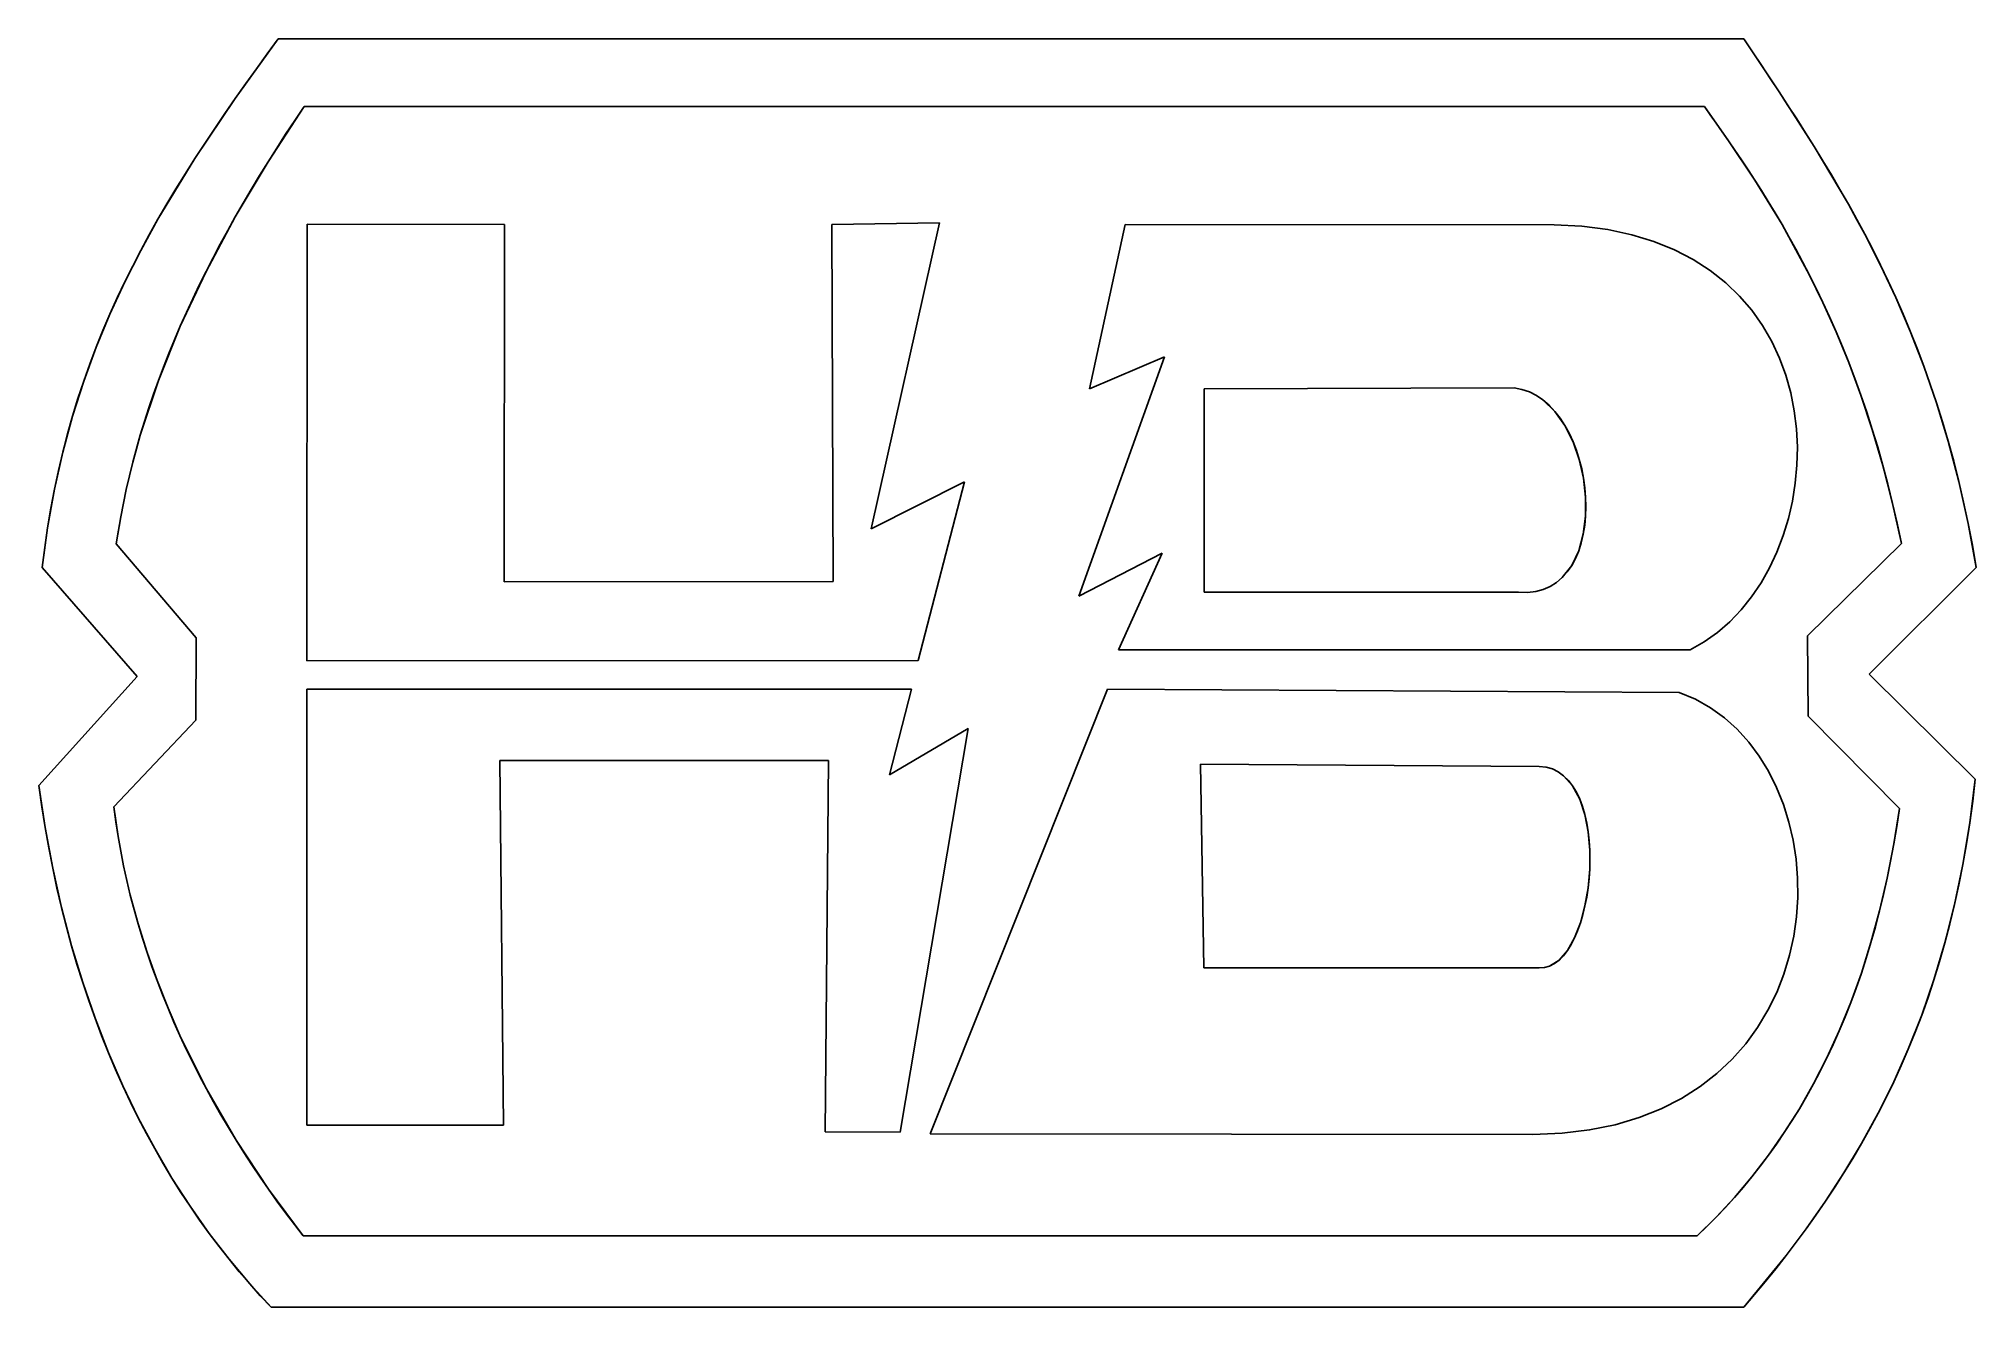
# Model space of a CAD drawing. Extents: x -40.1 to 42.3, y -27.4 to 26.6.
import ezdxf

# ---------------------------------------------------------------- set-up
doc = ezdxf.new("R2010")
doc.units = 0
doc.layers.add('Export', color=7, linetype='CONTINUOUS')
doc.layers.add('Tracing', color=7, linetype='CONTINUOUS')

msp = doc.modelspace()

# ---------------------------------------------------------------- linework, layer by layer
at = {"layer": 'Export', "color": 7}
for p, q in [((-31.775267, 24.057212), (-29.944943, 26.600839)), ((-29.944943, 26.600839), (32.377019, 26.600839)), ((-29.944943, 26.600839), (-29.944943, 26.600839)), ((32.377019, 26.600839), (33.885522, 24.342157)), ((-33.487818, 21.509186), (-31.775267, 24.057212)), ((33.885522, 24.342157), (35.379914, 22.011936)), ((-28.846255, 23.712746), (-30.377945, 21.364325)), ((30.704962, 23.712746), (-28.846255, 23.712746)), ((31.733477, 22.258442), (30.704962, 23.712746)), ((32.848256, 20.590942), (31.733477, 22.258442)), ((-35.059155, 18.920609), (-33.487818, 21.509186)), ((35.379914, 22.011936), (36.828378, 19.566887)), ((-30.377945, 21.364325), (-31.76965, 19.026268)), ((34.008836, 18.692865), (32.848256, 20.590942)), ((-31.76965, 19.026268), (-33.015131, 16.696722)), ((36.828378, 19.566887), (37.525445, 18.287775)), ((-35.784544, 17.599816), (-35.059155, 18.920609)), ((-28.728904, 0.134676), (-28.707117, 18.713918)), ((-28.707117, 18.713918), (-20.32309, 18.69659)), ((-20.32309, 18.69659), (-20.329525, 3.500569)), ((-6.401529, 18.69659), (-1.824057, 18.763928)), ((-6.35152, 3.513438), (-6.401529, 18.69659)), ((-1.824057, 18.763928), (-4.723042, 5.747961)), ((6.076597, 18.693536), (4.559653, 11.708536)), ((6.076597, 18.693522), (6.076597, 18.693536)), ((24.324028, 18.684717), (6.076597, 18.693522)), ((25.498298, 18.623027), (24.324028, 18.684717)), ((26.594587, 18.481629), (25.498298, 18.623027)), ((27.614281, 18.265249), (26.594587, 18.481629)), ((28.558769, 17.978609), (27.614281, 18.265249)), ((35.174755, 16.54683), (34.008836, 18.692865)), ((37.525445, 18.287775), (38.199098, 16.963722)), ((-36.46584, 16.255328), (-35.784544, 17.599816)), ((29.429436, 17.626434), (28.558769, 17.978609)), ((30.22767, 17.213445), (29.429436, 17.626434)), ((-33.015131, 16.696722), (-34.108146, 14.37383)), ((30.954857, 16.744368), (30.22767, 17.213445)), ((31.612383, 16.223925), (30.954857, 16.744368)), ((35.747072, 15.375396), (35.174755, 16.54683)), ((38.199098, 16.963722), (38.845362, 15.589319)), ((-37.100113, 14.882626), (-36.46584, 16.255328)), ((32.201637, 15.65684), (31.612383, 16.223925)), ((32.724004, 15.047837), (32.201637, 15.65684)), ((-37.684432, 13.477192), (-37.100113, 14.882626)), ((33.180872, 14.401639), (32.724004, 15.047837)), ((36.30555, 14.135455), (35.747072, 15.375396)), ((38.845362, 15.589319), (39.460259, 14.159153)), ((-34.108146, 14.37383), (-35.042452, 12.055738)), ((33.573627, 13.72297), (33.180872, 14.401639)), ((36.845131, 12.824834), (36.30555, 14.135455)), ((39.460259, 14.159153), (40.039812, 12.667813)), ((-38.215869, 12.034505), (-37.684432, 13.477192)), ((33.903656, 13.016553), (33.573627, 13.72297)), ((7.752292, 13.07555), (4.101042, 2.889092)), ((4.559653, 11.708536), (7.752292, 13.07555)), ((34.172346, 12.287112), (33.903656, 13.016553)), ((37.360757, 11.44136), (36.845131, 12.824834)), ((40.039812, 12.667813), (40.580044, 11.10989)), ((-38.691492, 10.550048), (-38.215869, 12.034505)), ((-35.042452, 12.055738), (-35.811809, 9.740592)), ((9.427986, 11.708522), (22.613056, 11.75262)), ((9.427986, 3.065467), (9.427986, 11.708522)), ((22.613056, 11.752634), (22.946254, 11.686667)), ((22.613056, 11.75262), (22.613056, 11.752634)), ((22.946254, 11.686667), (23.2622, 11.576058)), ((23.2622, 11.576058), (23.560505, 11.423944)), ((34.381084, 11.53937), (34.172346, 12.287112)), ((34.531257, 10.778051), (34.381084, 11.53937)), ((23.560505, 11.423944), (23.840784, 11.233462)), ((23.840784, 11.233462), (24.345713, 10.749937)), ((24.345713, 10.749937), (24.773889, 10.150576)), ((34.62425, 10.007878), (34.531257, 10.778051)), ((37.84737, 9.98286), (37.360757, 11.44136)), ((40.580044, 11.10989), (41.076979, 9.479971)), ((-39.108373, 9.019301), (-38.691492, 10.550048)), ((24.773889, 10.150576), (25.122217, 9.460471)), ((34.661453, 9.233575), (34.62425, 10.007878)), ((38.299913, 8.447162), (37.84737, 9.98286)), ((-35.811809, 9.740592), (-36.132682, 8.583544)), ((25.122217, 9.460471), (25.3876, 8.704715)), ((34.64425, 8.459866), (34.661453, 9.233575)), ((41.076979, 9.479971), (41.526638, 7.772645)), ((-39.463581, 7.437744), (-39.108373, 9.019301)), ((-36.132682, 8.583544), (-36.409976, 7.426537)), ((25.3876, 8.704715), (25.566942, 7.908401)), ((34.574029, 7.691473), (34.64425, 8.459866)), ((38.713328, 6.832094), (38.299913, 8.447162)), ((-39.754186, 5.80086), (-39.463581, 7.437744)), ((-36.409976, 7.426537), (-36.642913, 6.26934)), ((-4.723042, 5.747961), (-0.760024, 7.752244)), ((-0.760024, 7.752244), (-2.736086, 0.152005)), ((25.566942, 7.908401), (25.657146, 7.09662)), ((34.452176, 6.933122), (34.574029, 7.691473)), ((41.526638, 7.772645), (41.925046, 5.982501)), ((25.657146, 7.09662), (25.655116, 6.294464)), ((34.280079, 6.189534), (34.452176, 6.933122)), ((39.082557, 5.135482), (38.713328, 6.832094)), ((-39.977258, 4.104129), (-39.754186, 5.80086)), ((-36.642913, 6.26934), (-36.830711, 5.111719)), ((25.655116, 6.294464), (25.557756, 5.527027)), ((34.059125, 5.465433), (34.280079, 6.189534)), ((41.925046, 5.982501), (42.268225, 4.104129)), ((-36.830711, 5.111719), (-33.441056, 1.114044)), ((25.557756, 5.527027), (25.361969, 4.819401)), ((33.790699, 4.765544), (34.059125, 5.465433)), ((35.091316, 1.194252), (39.082557, 5.135482)), ((4.101042, 2.889092), (7.653514, 4.714717)), ((7.653514, 4.714717), (5.796139, 0.604856)), ((25.06466, 4.196677), (24.662731, 3.683949)), ((25.361969, 4.819401), (25.06466, 4.196677)), ((33.47619, 4.09459), (33.790699, 4.765544)), ((-35.949131, -0.532017), (-39.977258, 4.104129)), ((-20.329525, 3.500569), (-6.35152, 3.513438)), ((24.153086, 3.306309), (23.856902, 3.175988)), ((24.421566, 3.476675), (24.153086, 3.306309)), ((24.662731, 3.683949), (24.421566, 3.476675)), ((32.714466, 2.858379), (33.116983, 3.457294)), ((33.116983, 3.457294), (33.47619, 4.09459)), ((42.268225, 4.104129), (37.716745, -0.436457)), ((22.798264, 3.056661), (9.427986, 3.065467)), ((23.179879, 3.048028), (22.798264, 3.056661)), ((23.532629, 3.088849), (23.179879, 3.048028)), ((23.856902, 3.175988), (23.532629, 3.088849)), ((32.270026, 2.30257), (32.714466, 2.858379)), ((31.260921, 1.339161), (31.785048, 1.794589)), ((31.785048, 1.794589), (32.270026, 2.30257)), ((-33.441056, 1.114044), (-33.44749, -2.38009)), ((30.100764, 0.604856), (30.699031, 0.941009)), ((30.699031, 0.941009), (31.260921, 1.339161)), ((35.113104, -2.217191), (35.091316, 1.194252)), ((-2.736086, 0.152005), (-28.728904, 0.134676)), ((5.796139, 0.604856), (30.100764, 0.604856)), ((-40.129262, -5.168163), (-35.949131, -0.532017)), ((37.716745, -0.436457), (42.229109, -4.892376)), ((-28.728904, -1.064034), (-3.018308, -1.064034)), ((-28.728904, -19.608617), (-28.728904, -1.064034)), ((-3.018308, -1.064034), (-3.952124, -4.712149)), ((-2.223627, -19.979965), (5.320167, -1.064034)), ((5.320167, -1.064034), (29.640934, -1.216039)), ((29.640934, -1.216039), (30.324948, -1.499456)), ((30.324948, -1.499456), (30.963588, -1.856662)), ((-33.44749, -2.38009), (-36.937163, -6.073755)), ((30.963588, -1.856662), (31.555723, -2.282236)), ((31.555723, -2.282236), (32.100219, -2.770762)), ((38.997893, -6.147528), (35.113104, -2.217191)), ((-3.952124, -4.712149), (-0.608019, -2.736085)), ((-0.608019, -2.736085), (-3.49611, -19.912626)), ((32.100219, -2.770762), (32.595946, -3.316821)), ((-6.536206, -4.104129), (-20.520646, -4.104129)), ((-20.520646, -4.104129), (-20.368641, -19.608617)), ((-6.688211, -19.895298), (-6.536206, -4.104129)), ((32.595946, -3.316821), (33.041771, -3.914993)), ((33.041771, -3.914993), (33.436561, -4.559861)), ((23.680066, -4.351695), (9.272292, -4.256134)), ((9.272292, -4.256134), (9.424297, -12.920407)), ((23.97411, -4.383781), (23.680066, -4.351695)), ((24.244866, -4.462764), (23.97411, -4.383781)), ((24.492764, -4.585475), (24.244866, -4.462764)), ((24.718238, -4.748745), (24.492764, -4.585475)), ((25.103636, -5.184286), (24.718238, -4.748745)), ((33.436561, -4.559861), (33.779185, -5.246005)), ((42.229109, -4.892376), (41.997786, -6.747898)), ((-39.860258, -6.9516), (-40.129262, -5.168163)), ((25.404515, -5.744032), (25.103636, -5.184286)), ((25.62433, -6.40263), (25.404515, -5.744032)), ((33.779185, -5.246005), (34.06851, -5.968008)), ((-36.937163, -6.073755), (-36.75506, -7.335934)), ((25.766535, -7.134727), (25.62433, -6.40263)), ((34.06851, -5.968008), (34.303405, -6.72045)), ((38.761829, -7.650145), (38.997893, -6.147528)), ((-39.537079, -8.681459), (-39.860258, -6.9516)), ((-36.75506, -7.335934), (-36.520369, -8.587404)), ((25.834585, -7.914969), (25.766535, -7.134727)), ((34.303405, -6.72045), (34.482737, -7.497913)), ((41.997786, -6.747898), (41.703803, -8.525447)), ((25.831934, -8.718004), (25.834585, -7.914969)), ((34.482737, -7.497913), (34.605375, -8.294978)), ((38.481234, -9.101002), (38.761829, -7.650145)), ((-39.161376, -10.357894), (-39.537079, -8.681459)), ((-36.520369, -8.587404), (-36.235173, -9.826983)), ((25.762038, -9.518478), (25.831934, -8.718004)), ((34.605375, -8.294978), (34.670185, -9.106228)), ((41.703803, -8.525447), (41.349602, -10.228839)), ((-36.235173, -9.826983), (-35.90156, -11.053485)), ((25.62835, -10.291037), (25.762038, -9.518478)), ((34.670185, -9.106228), (34.676036, -9.926242)), ((38.157041, -10.500713), (38.481234, -9.101002)), ((-38.734801, -11.981063), (-39.161376, -10.357894)), ((25.434326, -11.010329), (25.62835, -10.291037)), ((34.676036, -9.926242), (34.621796, -10.749604)), ((37.790188, -11.849888), (38.157041, -10.500713)), ((41.349602, -10.228839), (40.937626, -11.861888)), ((-35.90156, -11.053485), (-35.521615, -12.265729)), ((25.183419, -11.651), (25.434326, -11.010329)), ((34.621796, -10.749604), (34.506333, -11.570893)), ((-38.259006, -13.551119), (-38.734801, -11.981063)), ((-35.521615, -12.265729), (-35.097424, -13.462529)), ((24.524779, -12.595065), (24.879085, -12.187696)), ((24.879085, -12.187696), (25.183419, -11.651)), ((34.506333, -11.570893), (34.328514, -12.384692)), ((37.381609, -13.149139), (37.790188, -11.849888)), ((40.937626, -11.861888), (40.470321, -13.428412)), ((9.424297, -12.920407), (23.680066, -12.920407)), ((23.680066, -12.920407), (23.907177, -12.908169)), ((23.907177, -12.908169), (24.123954, -12.847753)), ((24.123954, -12.847753), (24.524779, -12.595065)), ((34.328514, -12.384692), (34.087208, -13.185582)), ((36.932241, -14.399077), (37.381609, -13.149139)), ((-37.735641, -15.068219), (-38.259006, -13.551119)), ((-35.097424, -13.462529), (-34.631074, -14.642703)), ((33.781282, -13.968144), (33.409604, -14.72696)), ((34.087208, -13.185582), (33.781282, -13.968144)), ((40.470321, -13.428412), (39.950128, -14.932227)), ((-34.631074, -14.642703), (-34.124649, -15.805066)), ((33.409604, -14.72696), (32.971042, -15.456612)), ((36.443018, -15.600314), (36.932241, -14.399077)), ((-37.166358, -16.532519), (-37.735641, -15.068219)), ((32.971042, -15.456612), (32.464464, -16.151679)), ((35.914877, -16.75346), (36.443018, -15.600314)), ((39.950128, -14.932227), (39.379493, -16.377147)), ((-34.124649, -15.805066), (-32.999922, -18.071628)), ((32.464464, -16.151679), (31.888738, -16.806745)), ((39.379493, -16.377147), (38.760858, -17.76699)), ((-36.552807, -17.944174), (-37.166358, -16.532519)), ((31.888738, -16.806745), (31.242732, -17.416391)), ((35.348753, -17.859128), (35.914877, -16.75346)), ((-35.896642, -19.303339), (-36.552807, -17.944174)), ((-32.999922, -18.071628), (-31.739932, -20.252744)), ((30.525313, -17.975197), (29.73535, -18.477746)), ((31.242732, -17.416391), (30.525313, -17.975197)), ((34.745582, -18.917929), (35.348753, -17.859128)), ((38.760858, -17.76699), (38.096666, -19.105572)), ((28.87171, -18.918618), (27.933262, -19.292396)), ((29.73535, -18.477746), (28.87171, -18.918618)), ((34.106299, -19.930475), (34.745582, -18.917929)), ((-35.199511, -20.61017), (-35.896642, -19.303339)), ((-20.368641, -19.608617), (-28.728904, -19.608617)), ((26.918872, -19.59366), (25.827409, -19.816993)), ((27.933262, -19.292396), (26.918872, -19.59366)), ((38.096666, -19.105572), (37.389362, -20.396707)), ((-31.739932, -20.252744), (-30.361365, -22.338947)), ((-3.49611, -19.912626), (-6.688211, -19.895298)), ((23.408737, -20.008187), (-2.223627, -19.979965)), ((24.657742, -19.956974), (23.408737, -20.008187)), ((25.827409, -19.816993), (24.657742, -19.956974)), ((33.43184, -20.897376), (34.106299, -19.930475)), ((37.389362, -20.396707), (36.64139, -21.644214)), ((-34.463068, -21.864823), (-35.199511, -20.61017)), ((32.723141, -21.819244), (33.43184, -20.897376)), ((-33.688963, -23.067454), (-34.463068, -21.864823)), ((31.981137, -22.69669), (32.723141, -21.819244)), ((36.64139, -21.644214), (35.855192, -22.851906)), ((-32.878848, -24.218217), (-33.688963, -23.067454)), ((-30.361365, -22.338947), (-28.880909, -24.320765)), ((31.206764, -23.530327), (31.981137, -22.69669)), ((35.855192, -22.851906), (35.033212, -24.023601)), ((30.400958, -24.320765), (31.206764, -23.530327)), ((-32.034374, -25.317269), (-32.878848, -24.218217)), ((-28.880909, -24.320765), (30.400958, -24.320765)), ((35.033212, -24.023601), (34.177894, -25.163114)), ((-31.157192, -26.364765), (-32.034374, -25.317269)), ((34.177894, -25.163114), (32.377019, -27.36086)), ((-30.248953, -27.36086), (-31.157192, -26.364765)), ((32.377019, -27.36086), (-30.248953, -27.36086))]:
    msp.add_line(p, q, dxfattribs=at)
at = {"layer": 'Tracing', "color": 7}
for p, q in [((-29.944943, 26.600839), (32.377019, 26.600839)), ((-29.944943, 26.600839), (-29.944943, 26.600839)), ((30.704962, 23.712746), (-28.846255, 23.712746)), ((-28.728904, 0.134676), (-28.707117, 18.713918)), ((-28.707117, 18.713918), (-20.32309, 18.69659)), ((-20.32309, 18.69659), (-20.329525, 3.500569)), ((-6.401529, 18.69659), (-1.824057, 18.763928)), ((-6.35152, 3.513438), (-6.401529, 18.69659)), ((-1.824057, 18.763928), (-4.723042, 5.747961)), ((6.076597, 18.693536), (4.559653, 11.708536)), ((6.076597, 18.693522), (6.076597, 18.693536)), ((24.324028, 18.684717), (6.076597, 18.693522)), ((7.752292, 13.07555), (4.101042, 2.889092)), ((4.559653, 11.708536), (7.752292, 13.07555)), ((9.427986, 11.708522), (22.613056, 11.75262)), ((9.427986, 3.065467), (9.427986, 11.708522)), ((22.613056, 11.75262), (22.613056, 11.752634)), ((-4.723042, 5.747961), (-0.760024, 7.752244)), ((-0.760024, 7.752244), (-2.736086, 0.152005)), ((-36.830711, 5.111719), (-33.441056, 1.114044)), ((35.091316, 1.194252), (39.082557, 5.135482)), ((4.101042, 2.889092), (7.653514, 4.714717)), ((7.653514, 4.714717), (5.796139, 0.604856)), ((-35.949131, -0.532017), (-39.977258, 4.104129)), ((-20.329525, 3.500569), (-6.35152, 3.513438)), ((42.268225, 4.104129), (37.716745, -0.436457)), ((22.798264, 3.056661), (9.427986, 3.065467)), ((-33.441056, 1.114044), (-33.44749, -2.38009)), ((35.113104, -2.217191), (35.091316, 1.194252)), ((-2.736086, 0.152005), (-28.728904, 0.134676)), ((5.796139, 0.604856), (30.100764, 0.604856)), ((-40.129262, -5.168163), (-35.949131, -0.532017)), ((37.716745, -0.436457), (42.229109, -4.892376)), ((-28.728904, -1.064034), (-3.018308, -1.064034)), ((-28.728904, -19.608617), (-28.728904, -1.064034)), ((-3.018308, -1.064034), (-3.952124, -4.712149)), ((-2.223627, -19.979965), (5.320167, -1.064034)), ((5.320167, -1.064034), (29.640934, -1.216039)), ((-33.44749, -2.38009), (-36.937163, -6.073755)), ((38.997893, -6.147528), (35.113104, -2.217191)), ((-3.952124, -4.712149), (-0.608019, -2.736085)), ((-0.608019, -2.736085), (-3.49611, -19.912626)), ((-6.536206, -4.104129), (-20.520646, -4.104129)), ((-20.520646, -4.104129), (-20.368641, -19.608617)), ((-6.688211, -19.895298), (-6.536206, -4.104129)), ((23.680066, -4.351695), (9.272292, -4.256134)), ((9.272292, -4.256134), (9.424297, -12.920407)), ((9.424297, -12.920407), (23.680066, -12.920407)), ((-20.368641, -19.608617), (-28.728904, -19.608617)), ((-3.49611, -19.912626), (-6.688211, -19.895298)), ((23.408737, -20.008187), (-2.223627, -19.979965)), ((-28.880909, -24.320765), (30.400958, -24.320765)), ((32.377019, -27.36086), (-30.248953, -27.36086))]:
    msp.add_line(p, q, dxfattribs=at)
for points in [[(-39.977258, 4.104129), (-38.972837, 13.320988), (-34.962002, 19.791564), (-29.944943, 26.600839)], [(32.377019, 26.600839), (36.39023, 20.634593), (40.592285, 14.36701), (42.268225, 4.104129)], [(-28.846255, 23.712746), (-33.111858, 17.434822), (-35.950875, 11.287235), (-36.830711, 5.111719)], [(39.082557, 5.135482), (37.240159, 14.40539), (33.296682, 20.103414), (30.704962, 23.712746)], [(30.100764, 0.604856), (36.671352, 3.843028), (37.270402, 18.468583), (24.324028, 18.684717)], [(22.613056, 11.752634), (26.257812, 11.298228), (27.024138, 2.68966), (22.798264, 3.056661)], [(29.640934, -1.216039), (37.175051, -3.826352), (37.158614, -19.954621), (23.408737, -20.008187)], [(23.680066, -12.920407), (26.156164, -13.058084), (26.942284, -4.43256), (23.680066, -4.351695)], [(42.229109, -4.892376), (41.16683, -15.00321), (37.326748, -21.624352), (32.377019, -27.36086)], [(-30.248953, -27.36086), (-35.172774, -22.185142), (-38.841974, -14.82298), (-40.129262, -5.168163)], [(-36.937163, -6.073755), (-36.109899, -12.831826), (-32.949809, -19.183511), (-28.880909, -24.320765)], [(30.400958, -24.320765), (34.780751, -20.219204), (37.859304, -14.300592), (38.997893, -6.147528)]]:
    msp.add_open_spline(points, degree=3, dxfattribs=at)

doc.saveas('drawing.dxf')
